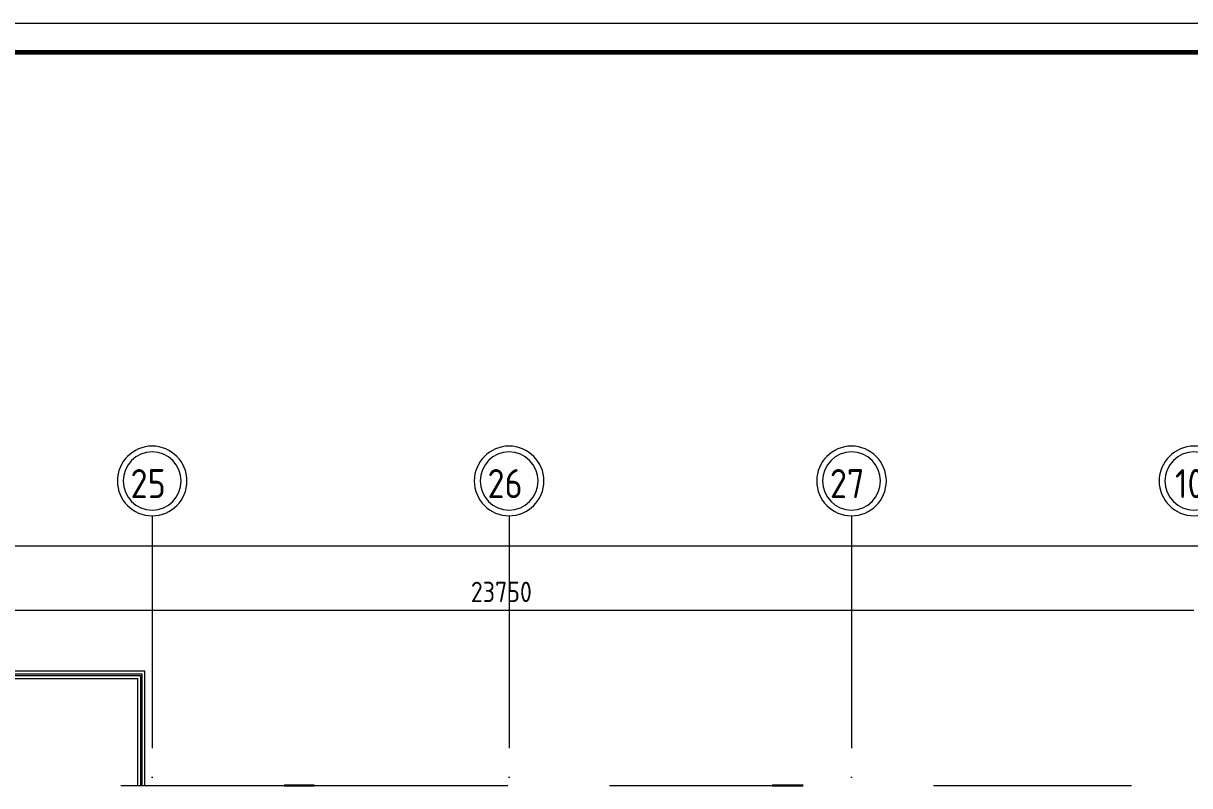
# Model space of a CAD drawing. Header units: millimetres. Extents: x -495897 to 1376592, y -28539 to 470976.
# Drawn here: x 253970 to 274066, y 390337 to 403469 of the extents above; entities that cross this region are included whole.
import ezdxf

# ---------------------------------------------------------------- set-up
doc = ezdxf.new("R2010")
doc.units = ezdxf.units.MM
doc.linetypes.add('ADSK_Линия сетки', pattern=[25, 20, -2.5, 0, -2.5])
for name, color, linetype, lineweight in [('Лестницы', 252, 'Continuous', 9), ('Ограждение', 252, 'Continuous', 9), ('Оси', 252, 'Continuous', 9), ('ОФ_рамка', 8, 'Continuous', 60), ('Размеры', 7, 'Continuous', 9), ('Стены наружные', 7, 'Continuous', 18)]:
    doc.layers.add(name, color=color, linetype=linetype, lineweight=lineweight)
doc.styles.add('GOST Common', font='', dxfattribs={"width": 0.9, "height": 500})
doc.styles.add('GOST Common_1', font='', dxfattribs={"height": 250})
doc.styles.get('GOST Common').set_extended_font_data('GOST type B')
doc.styles.get('GOST Common_1').set_extended_font_data('GOST type B')

# ---------------------------------------------------------------- blocks, each defined once
blk = doc.blocks.new('А0')
at = {"layer": 'ОФ_рамка', "color": 0, "linetype": 'Continuous', "lineweight": 5, "ltscale": 100}
blk.add_lwpolyline([(341068, -309617), (222168, -309617)], dxfattribs=at)
at = {"layer": 'ОФ_рамка', "color": 0, "linetype": 'Continuous', "ltscale": 100}
blk.add_lwpolyline([(340568, -310117), (224168, -310117)], dxfattribs=at)
blk = doc.blocks.new('3 этаж')
at = {"layer": 'Лестницы', "color": 251, "true_color": 0x636466}
for p, q in [((256821, 31909), (254096, 31909)), ((256771, 31859), (254146, 31859)), ((256771, 29944), (256771, 31859)), ((256821, 29944), (256821, 31909))]:
    blk.add_line(p, q, dxfattribs=at)
at = {"layer": 'Ограждение', "color": 251, "true_color": 0x636466}
for p, q in [((254171, 31834), (256746, 31834)), ((254221, 31784), (256696, 31784)), ((256696, 31784), (256696, 29944)), ((256746, 31834), (256746, 29944))]:
    blk.add_line(p, q, dxfattribs=at)
at = {"layer": 'Оси', "color": 251, "linetype": 'ADSK_Линия сетки', "ltscale": 200, "true_color": 0x636466}
for p, q in [((256946, 34587), (256946, 13337)), ((263096, 34587), (263096, 13337)), ((268996, 34587), (268996, 13337))]:
    blk.add_line(p, q, dxfattribs=at)
at = {"layer": 'Оси', "color": 251, "lineweight": 20, "true_color": 0x636466}
for centre, radius, start, end in [((256946, 35187), 600, 0, 180), ((263096, 35187), 600, 0, 180), ((268996, 35187), 600, 0, 180), ((274896, 35187), 600, 0, 180), ((256946, 35187), 500, 0, 180), ((263096, 35187), 500, 0, 180), ((268996, 35187), 500, 0, 180), ((274896, 35187), 500, 0, 180), ((256946, 35187), 600, 180, 0), ((256946, 35187), 500, 180, 0), ((263096, 35187), 600, 180, 0), ((263096, 35187), 500, 180, 0), ((268996, 35187), 600, 180, 0), ((268996, 35187), 500, 180, 0), ((274896, 35187), 600, 180, 0), ((274896, 35187), 500, 180, 0)]:
    blk.add_arc(centre, radius, start, end, dxfattribs=at)
at = {"layer": 'Размеры', "color": 251, "lineweight": 20, "true_color": 0x636466}
for p, q in [((250996, 34068), (304896, 34068)), ((250996, 32964), (274896, 32964))]:
    blk.add_line(p, q, dxfattribs=at)
at = {"layer": 'Стены наружные', "color": 251, "true_color": 0x636466}
for p, q in [((256406, 29944), (256941, 29944)), ((256406, 29944), (256406, 29939)), ((256941, 29939), (256941, 29944)), ((256946, 29944), (259221, 29944)), ((256946, 29939), (256946, 29944)), ((257471, 29944), (257471, 29939)), ((259738, 29944), (263076, 29944)), ((262541, 29939), (262541, 29944)), ((263076, 29939), (263076, 29944)), ((264826, 29944), (264826, 29939)), ((264826, 29944), (267626, 29944)), ((265351, 29939), (265351, 29944)), ((265876, 29944), (265876, 29939)), ((270406, 29944), (273821, 29944)), ((270406, 29939), (270406, 29944)), ((270941, 29939), (270941, 29944)), ((271476, 29939), (271476, 29944)), ((273821, 29939), (273821, 29944))]:
    blk.add_line(p, q, dxfattribs=at)
at = {"layer": 'Стены наружные', "color": 251, "lineweight": 30, "true_color": 0x636466}
for p, q in [((259738, 29944), (259221, 29944)), ((259221, 29944), (259221, 29939)), ((259738, 29944), (259738, 29939)), ((267626, 29944), (268161, 29944)), ((267626, 29944), (267626, 29939)), ((268161, 29944), (268161, 29939)), ((259221, 29939), (259738, 29939)), ((268161, 29939), (267626, 29939))]:
    blk.add_line(p, q, dxfattribs=at)
at = {"layer": 'Стены наружные', "color": 251, "linetype": 'Continuous', "lineweight": 9, "true_color": 0x636466}
blk.add_line((259374, 29944), (259372, 29939), dxfattribs=at)
at = {"layer": 'Оси', "color": 251, "true_color": 0x636466, "style": 'GOST Common', "width": 0.9}
for s, p in [('25', (256574, 34892)), ('26', (262724, 34892)), ('27', (268624, 34892)), ('10', (274569, 34892))]:
    blk.add_text(s, height=500, dxfattribs=at).set_placement(p)
at = {"layer": 'Размеры', "color": 251, "true_color": 0x636466, "style": 'GOST Common_1', "width": 0.9}
blk.add_text('23750', height=350, dxfattribs=at).set_placement((262437, 33101))

msp = doc.modelspace()

# ---------------------------------------------------------------- block references
msp.add_blockref('3 этаж', (-756.474, 360398.765))
at = {"layer": 'ОФ_рамка', "color": 0, "lineweight": -2}
msp.add_blockref('А0', (-756.474, 713085.67), dxfattribs=at)

doc.saveas('drawing.dxf')
